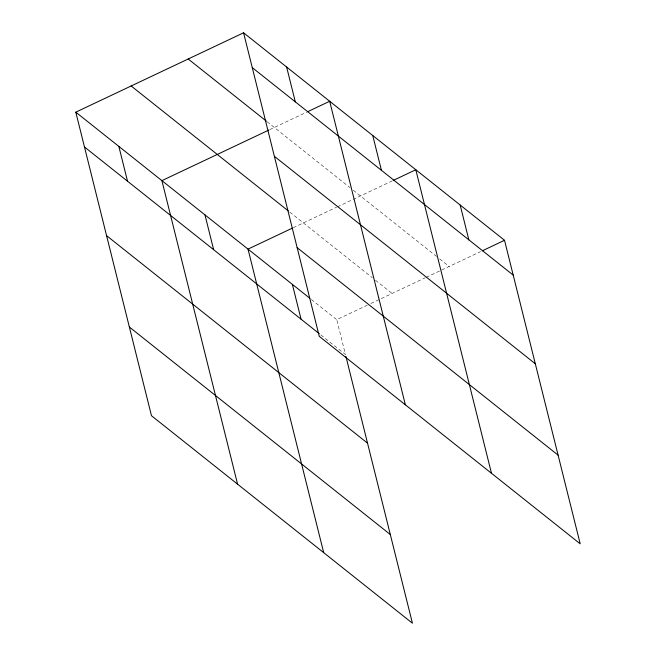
<?xml version="1.0" encoding="UTF-8"?>
<svg xmlns="http://www.w3.org/2000/svg" width="656" height="656" viewBox="0 0 656 656"><rect width="100%" height="100%" fill="white"/><g stroke="black" fill="none" stroke-linecap="round" stroke-linejoin="round"><path stroke-width="0.49" stroke-dasharray="3.28 2.46" d="M269.723 129.642L306.623 112.184M293.24 227.722L336.512 207.255M337.43 206.82L352.157 199.85M353.076 199.416L392.731 180.662M311.395 299.505L336.741 319.661L367.196 305.253M370.886 303.507L425.236 277.8M426.154 277.365L480.536 251.642M267.148 121.754L350.066 187.698M353.256 190.232L436.486 256.406M439.651 258.923L449.155 266.484M289.829 212.142L372.305 277.726M375.478 280.243L392.108 293.47M320.866 334.945L345.417 354.47L336.741 319.661"/><path stroke-width="0.98" d="M345.909 356.438L412.419 623.2L151.47 415.707L75.793 112.168L243.581 32.8L504.53 240.293L580.207 543.832L319.259 336.339L243.581 32.8M268.804 130.077L161.901 180.638L237.587 484.177M307.541 111.75L329.689 101.27L405.375 404.818M292.314 228.157L248.017 249.108L323.695 552.655M393.657 180.22L415.806 169.748L491.483 473.288M482.381 250.772L504.53 240.293M252.257 67.609L513.205 275.102M188.206 58.991L266.344 121.122M274.364 156.292L535.321 363.785M131.159 85.977L288.238 210.871M297.152 247.656L558.1 455.157M75.793 112.168L309.804 298.242M84.468 146.977L319.275 333.683M106.584 235.652L367.532 443.153M129.363 327.024L390.312 534.517M460.168 205.025L468.843 239.834M372.747 135.513L381.431 170.322M286.631 67.035L295.315 101.844M292.379 284.384L301.055 319.193M204.959 214.873L213.643 249.682M118.851 146.403L127.526 181.212"/></g></svg>
